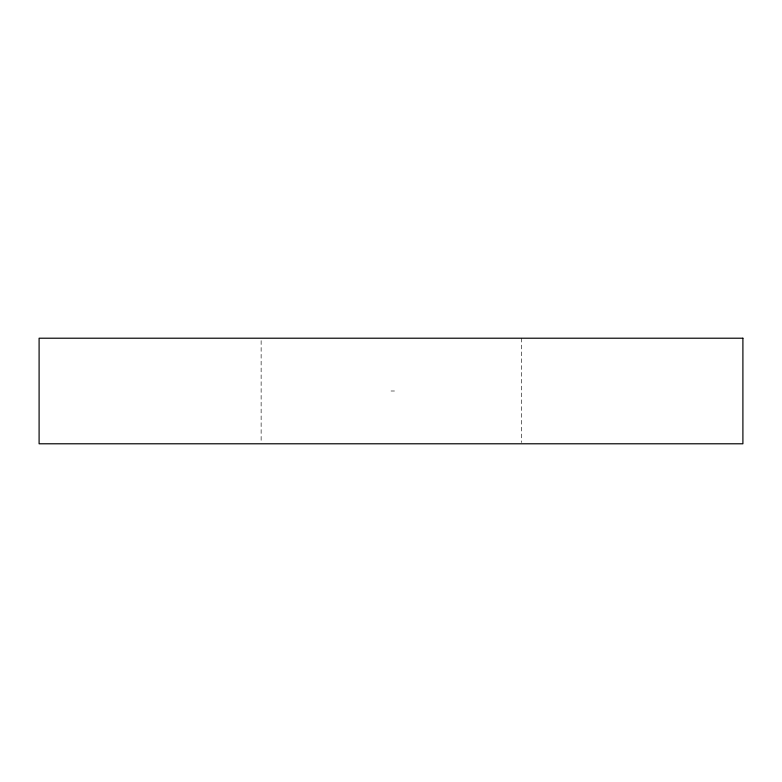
<?xml version="1.0" encoding="UTF-8"?>
<svg xmlns="http://www.w3.org/2000/svg" width="782" height="782" viewBox="0 0 782 782"><rect width="100%" height="100%" fill="white"/><g stroke="black" fill="none" stroke-linecap="round" stroke-linejoin="round"><path stroke-width="0.59" stroke-dasharray="3.91 2.93" d="M391 391L394.519 391M521.535 338.215L521.535 442.573M261.129 340.639L261.129 442.573"/><path stroke-width="1.17" d="M742.9 338.215L39.1 338.215L39.1 443.785L742.9 443.785L742.9 338.215"/></g></svg>
